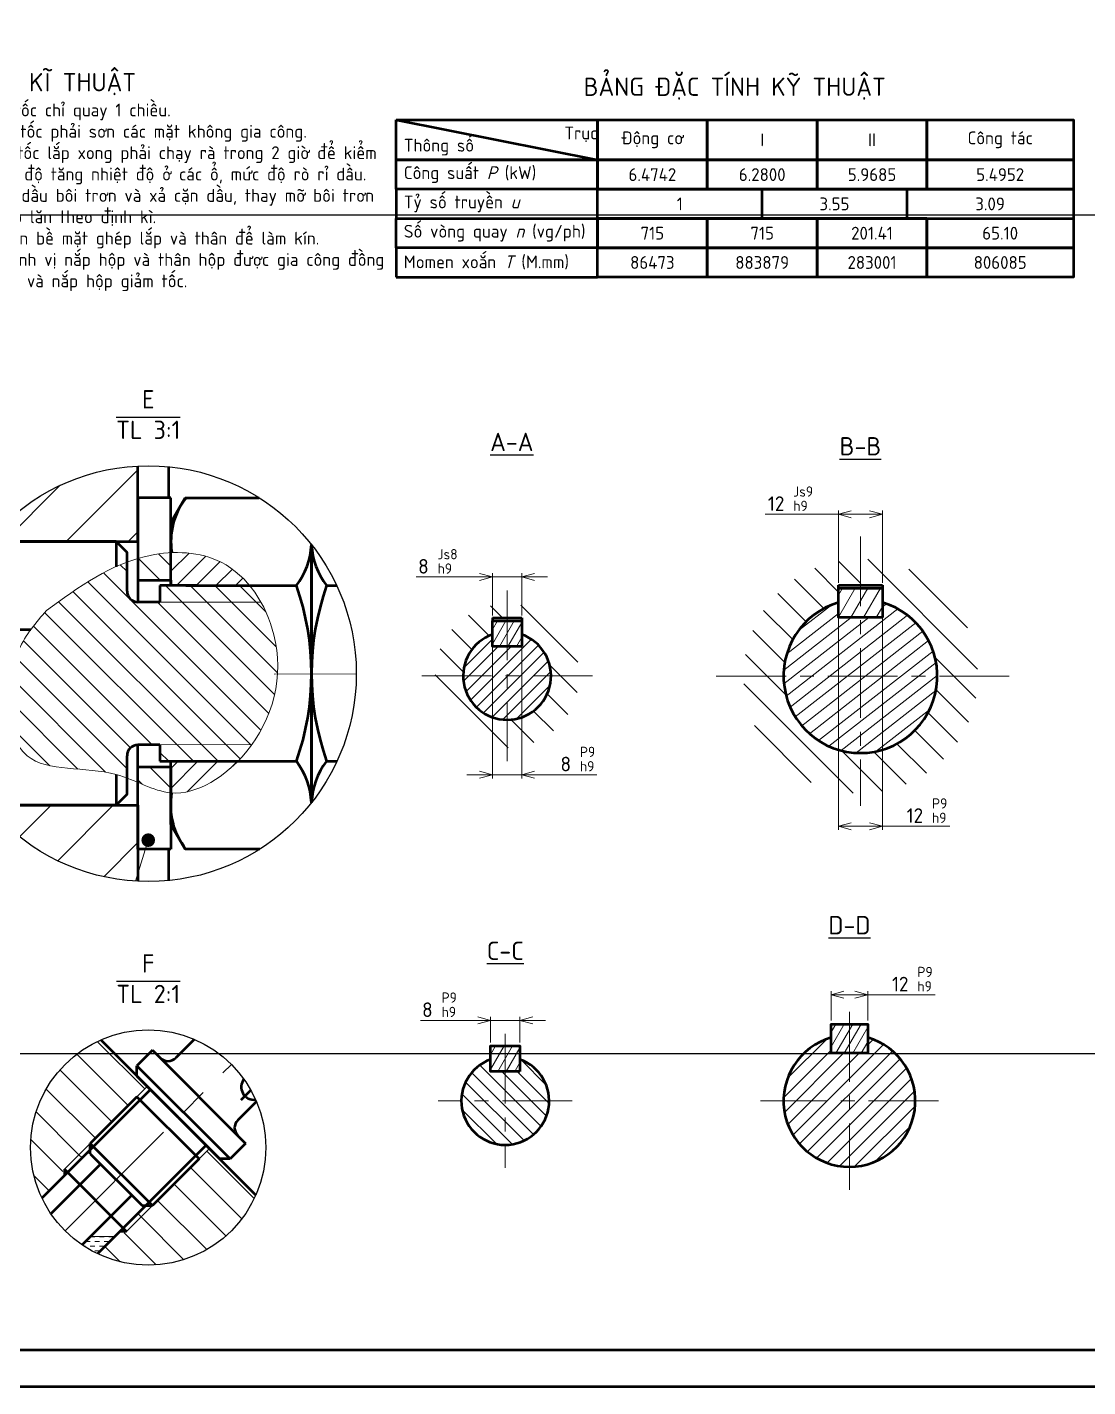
# Model space of a CAD drawing. Header units: millimetres. Extents: x 3015 to 4204, y 10565 to 11406.
# Drawn here: x 3715.6 to 4005.3, y 10564.7 to 10936 of the extents above; entities that cross this region are included whole.
import ezdxf
from ezdxf.enums import TextEntityAlignment as Align

# ---------------------------------------------------------------- set-up
doc = ezdxf.new("R2010")
doc.units = ezdxf.units.MM
doc.header["$LTSCALE"] = 0.6
doc.header["$PDSIZE"] = 2
for name, pattern in [('Amconstr', [9999, 9999, 0]), ('CENTER', [50.8, 31.75, -6.35, 6.35, -6.35]), ('HIDDEN', [9.525, 6.35, -3.175])]:
    doc.linetypes.add(name, pattern=pattern)
for name, color, linetype, lineweight in [('AM_0', 7, 'Continuous', 50), ('AM_4', 3, 'Continuous', 15), ('AM_5', 3, 'Continuous', 18), ('center', 1, 'CENTER', 15), ('dam', 7, 'Continuous', 50), ('dim', 3, 'Continuous', 15), ('hatch', 3, 'Continuous', 15), ('khuat', 7, 'HIDDEN', 20), ('manh', 1, 'Continuous', 15), ('text', 7, 'Continuous', 25)]:
    doc.layers.add(name, color=color, linetype=linetype, lineweight=lineweight)
doc.layers.add('AM_12', color=7, linetype='Continuous', lineweight=50, plot=False)
doc.layers.add('AM_CL', color=1, linetype='Amconstr', lineweight=25, plot=False)
doc.styles.add('TCVN', font='')
doc.styles.get('TCVN').set_extended_font_data('TCVN 7284')
doc.dimstyles.new('AM_ISO$0', dxfattribs={"dimtxt": 3.5, "dimasz": 3.5, "dimexe": 1, "dimexo": 1, "dimgap": 1, "dimtad": 1, "dimdsep": 46, "dimtxsty": 'TCVN', "dimblk": 'OPEN30', "dimcen": 1, "dimclrd": 3, "dimclre": 3, "dimclrt": 2, "dimazin": 2, "dimtp": 0.1, "dimtm": 0.1, "dimtfac": 0.71, "dimtmove": 0, "dimatfit": 3, "dimldrblk": 'OPEN30', "dimfxl": 1, "dimtfill": 1, "dimlwd": 18, "dimlwe": 18, "dimarcsym": 1})

# ---------------------------------------------------------------- blocks, each defined once
blk = doc.blocks.new('_Open30')
at = {"color": 0, "linetype": 'ByBlock', "lineweight": -2}
for p, q in [((-1, 0.27), (0, 0)), ((0, 0), (-1, -0.27)), ((0, 0), (-1, 0))]:
    blk.add_line(p, q, dxfattribs=at)
blk = doc.blocks.new('*D27')
at = {"layer": 'Defpoints', "color": 0, "transparency": 16777216}
for p in [(3937.23, 10778.91), (3949.23, 10778.91), (3949.23, 10717.79)]:
    blk.add_point(p, dxfattribs=at)
at = {"layer": 'dim', "color": 3, "lineweight": 18, "transparency": 16777216}
for p, q in [((3937.23, 10777.91), (3937.23, 10716.79)), ((3949.23, 10777.91), (3949.23, 10716.79)), ((3940.73, 10717.79), (3945.73, 10717.79)), ((3949.23, 10717.79), (3967.62, 10717.79))]:
    blk.add_line(p, q, dxfattribs=at)
at = {"layer": 'dim', "color": 3, "lineweight": 18, "transparency": 16777216, "xscale": 3.5, "yscale": 3.5, "zscale": 3.5, "rotation": 180}
blk.add_blockref('_Open30', (3937.23, 10717.79), dxfattribs=at)
at = {"layer": 'dim', "color": 3, "lineweight": 18, "transparency": 16777216, "xscale": 3.5, "yscale": 3.5, "zscale": 3.5}
blk.add_blockref('_Open30', (3949.23, 10717.79), dxfattribs=at)
at = {"layer": 'dim', "transparency": 16777216, "insert": (3961.4, 10722.05), "char_height": 4, "attachment_point": 5, "style": 'TCVN', "bg_fill": 3, "box_fill_scale": 1.1, "bg_fill_color": 256, "bg_fill_true_color": 13158600, "bg_fill_transparency": 0}
blk.add_mtext('12 {\\H0.7x;\\SP9^ h9;}', dxfattribs=at)
blk = doc.blocks.new('*D28')
at = {"layer": 'Defpoints', "color": 0, "transparency": 16777216}
for p in [(3937.23, 10802.99), (3937.23, 10783.29), (3949.23, 10783.29)]:
    blk.add_point(p, dxfattribs=at)
at = {"layer": 'dim', "color": 3, "lineweight": 18, "transparency": 16777216}
for p, q in [((3937.23, 10802.99), (3917.2, 10802.99)), ((3937.23, 10784.29), (3937.23, 10803.99)), ((3945.73, 10802.99), (3940.73, 10802.99)), ((3949.23, 10784.29), (3949.23, 10803.99))]:
    blk.add_line(p, q, dxfattribs=at)
at = {"layer": 'dim', "color": 3, "lineweight": 18, "transparency": 16777216, "xscale": 3.5, "yscale": 3.5, "zscale": 3.5, "rotation": 180}
blk.add_blockref('_Open30', (3937.23, 10802.99), dxfattribs=at)
at = {"layer": 'dim', "color": 3, "lineweight": 18, "transparency": 16777216, "xscale": 3.5, "yscale": 3.5, "zscale": 3.5}
blk.add_blockref('_Open30', (3949.23, 10802.99), dxfattribs=at)
at = {"layer": 'dim', "transparency": 16777216, "insert": (3924.12, 10807.25), "char_height": 4, "attachment_point": 5, "style": 'TCVN', "bg_fill": 3, "box_fill_scale": 1.1, "bg_fill_color": 256, "bg_fill_true_color": 13158600, "bg_fill_transparency": 0}
blk.add_mtext('12 {\\H0.7x;\\SJs9^ h9;}', dxfattribs=at)
blk = doc.blocks.new('*D32')
at = {"layer": 'Defpoints', "color": 0, "transparency": 16777216}
for p in [(3850.22, 10664.76), (3842.22, 10657.76), (3850.22, 10657.76)]:
    blk.add_point(p, dxfattribs=at)
at = {"layer": 'dim', "color": 3, "lineweight": 18, "transparency": 16777216}
for p, q in [((3842.22, 10658.76), (3842.22, 10665.76)), ((3850.22, 10658.76), (3850.22, 10665.76)), ((3838.72, 10664.76), (3823.04, 10664.76)), ((3850.22, 10664.76), (3842.22, 10664.76)), ((3853.72, 10664.76), (3857.22, 10664.76))]:
    blk.add_line(p, q, dxfattribs=at)
at = {"layer": 'dim', "color": 3, "lineweight": 18, "transparency": 16777216, "xscale": 3.5, "yscale": 3.5, "zscale": 3.5}
blk.add_blockref('_Open30', (3842.22, 10664.76), dxfattribs=at)
at = {"layer": 'dim', "color": 3, "lineweight": 18, "transparency": 16777216, "xscale": 3.5, "yscale": 3.5, "zscale": 3.5, "rotation": 180}
blk.add_blockref('_Open30', (3850.22, 10664.76), dxfattribs=at)
at = {"layer": 'dim', "transparency": 16777216, "insert": (3828.26, 10669.03), "char_height": 4, "attachment_point": 5, "style": 'TCVN', "bg_fill": 3, "box_fill_scale": 1.1, "bg_fill_color": 256, "bg_fill_true_color": 13158600, "bg_fill_transparency": 0}
blk.add_mtext('8 {\\H0.7x;\\SP9^ h9;}', dxfattribs=at)
blk = doc.blocks.new('*D33')
at = {"layer": 'Defpoints', "color": 0, "transparency": 16777216}
for p in [(3945.23, 10671.76), (3935.23, 10663.76), (3945.23, 10663.76)]:
    blk.add_point(p, dxfattribs=at)
at = {"layer": 'dim', "color": 3, "lineweight": 18, "transparency": 16777216}
for p, q in [((3935.23, 10664.76), (3935.23, 10672.76)), ((3945.23, 10664.76), (3945.23, 10672.76)), ((3938.73, 10671.76), (3941.73, 10671.76)), ((3945.23, 10671.76), (3963.62, 10671.76))]:
    blk.add_line(p, q, dxfattribs=at)
at = {"layer": 'dim', "color": 3, "lineweight": 18, "transparency": 16777216, "xscale": 3.5, "yscale": 3.5, "zscale": 3.5, "rotation": 180}
blk.add_blockref('_Open30', (3935.23, 10671.76), dxfattribs=at)
at = {"layer": 'dim', "color": 3, "lineweight": 18, "transparency": 16777216, "xscale": 3.5, "yscale": 3.5, "zscale": 3.5}
blk.add_blockref('_Open30', (3945.23, 10671.76), dxfattribs=at)
at = {"layer": 'dim', "transparency": 16777216, "insert": (3957.4, 10676.03), "char_height": 4, "attachment_point": 5, "style": 'TCVN', "bg_fill": 3, "box_fill_scale": 1.1, "bg_fill_color": 256, "bg_fill_true_color": 13158600, "bg_fill_transparency": 0}
blk.add_mtext('12 {\\H0.7x;\\SP9^ h9;}', dxfattribs=at)
blk = doc.blocks.new('*D38')
at = {"layer": 'Defpoints', "color": 0, "transparency": 16777216}
for p in [(3842.72, 10770.17), (3850.72, 10770.17), (3850.72, 10731.86)]:
    blk.add_point(p, dxfattribs=at)
at = {"layer": 'dim', "color": 3, "lineweight": 18, "transparency": 16777216}
for p, q in [((3842.72, 10769.17), (3842.72, 10730.86)), ((3850.72, 10769.17), (3850.72, 10730.86)), ((3839.22, 10731.86), (3835.72, 10731.86)), ((3842.72, 10731.86), (3850.72, 10731.86)), ((3854.22, 10731.86), (3871.27, 10731.86))]:
    blk.add_line(p, q, dxfattribs=at)
at = {"layer": 'dim', "color": 3, "lineweight": 18, "transparency": 16777216, "xscale": 3.5, "yscale": 3.5, "zscale": 3.5}
blk.add_blockref('_Open30', (3842.72, 10731.86), dxfattribs=at)
at = {"layer": 'dim', "color": 3, "lineweight": 18, "transparency": 16777216, "xscale": 3.5, "yscale": 3.5, "zscale": 3.5, "rotation": 180}
blk.add_blockref('_Open30', (3850.72, 10731.86), dxfattribs=at)
at = {"layer": 'dim', "transparency": 16777216, "insert": (3866.05, 10736.13), "char_height": 4, "attachment_point": 5, "style": 'TCVN', "bg_fill": 3, "box_fill_scale": 1.1, "bg_fill_color": 256, "bg_fill_true_color": 13158600, "bg_fill_transparency": 0}
blk.add_mtext('8 {\\H0.7x;\\SP9^ h9;}', dxfattribs=at)
blk = doc.blocks.new('*D39')
at = {"layer": 'Defpoints', "color": 0, "transparency": 16777216}
for p in [(3842.72, 10785.86), (3842.72, 10774.36), (3850.72, 10774.36)]:
    blk.add_point(p, dxfattribs=at)
at = {"layer": 'dim', "color": 3, "lineweight": 18, "transparency": 16777216}
for p, q in [((3839.22, 10785.86), (3821.9, 10785.86)), ((3842.72, 10775.36), (3842.72, 10786.86)), ((3850.72, 10785.86), (3842.72, 10785.86)), ((3850.72, 10775.36), (3850.72, 10786.86)), ((3854.22, 10785.86), (3857.72, 10785.86))]:
    blk.add_line(p, q, dxfattribs=at)
at = {"layer": 'dim', "color": 3, "lineweight": 18, "transparency": 16777216, "xscale": 3.5, "yscale": 3.5, "zscale": 3.5}
blk.add_blockref('_Open30', (3842.72, 10785.86), dxfattribs=at)
at = {"layer": 'dim', "color": 3, "lineweight": 18, "transparency": 16777216, "xscale": 3.5, "yscale": 3.5, "zscale": 3.5, "rotation": 180}
blk.add_blockref('_Open30', (3850.72, 10785.86), dxfattribs=at)
at = {"layer": 'dim', "transparency": 16777216, "insert": (3827.82, 10790.13), "char_height": 4, "attachment_point": 5, "style": 'TCVN', "bg_fill": 3, "box_fill_scale": 1.1, "bg_fill_color": 256, "bg_fill_true_color": 13158600, "bg_fill_transparency": 0}
blk.add_mtext('8 {\\H0.7x;\\SJs8^ h9;}', dxfattribs=at)
blk = doc.blocks.new('GENZOOZXU6EV6')
at = {"layer": 'AM_5', "ltscale": 0.5}
h = blk.add_hatch(dxfattribs=at)
h.set_pattern_fill('DASH', color=256, scale=0.2)
h.set_pattern_definition([(0, (-1874.34904, -5315.01195), (0.635, 0.635), [0.635, -0.635])])
h.paths.add_polyline_path([(-4.55, -12.15), (-7.91, -12.15), (-9.04, -13.28, 0.038338), (-6.91, -14.51)])
at = {"layer": 'hatch', "ltscale": 0.5, "true_color": 0xed1f24}
h = blk.add_hatch(dxfattribs=at)
h.set_pattern_fill('ANSI31', color=240, angle=90)
h.set_pattern_definition([(135, (-3643.4397, -11067.0176), (-2.245064, -2.245064), [])])
h.paths.add_polyline_path([(-2.96, -11.45), (0.57, -7.91), (-0.31, -7.91), (-3.4, -11)])
edge = h.paths.add_edge_path()
edge.add_line((14.7, -6.48), (8.35, -0.13))
edge.add_line((8.35, -0.13), (-2.96, -11.45))
edge.add_line((-2.96, -11.45), (-5.06, -12.66))
edge.add_line((-5.06, -12.66), (-6.91, -14.51))
edge.add_arc((0, 0), 16.07, 244.5425, 336.2067)
h.paths.add_polyline_path([(-11.45, -2.96), (-11, -3.4), (-7.91, -0.31), (-7.91, 0.57)])
edge = h.paths.add_edge_path()
edge.add_line((-0.13, 8.35), (-6.48, 14.7))
edge.add_arc((0, 0), 16.07, 113.7933, 205.4575)
edge.add_line((-14.51, -6.91), (-12.66, -5.06))
edge.add_line((-12.66, -5.06), (-11.45, -2.96))
edge.add_line((-11.45, -2.96), (-0.13, 8.35))
at = {"layer": 'AM_12', "color": 4}
blk.add_line((12.7, 6.53), (14.02, 7.85), dxfattribs=at)
blk.add_arc((14.45, 8.28), 1.75, 142.2258, 277.3668, dxfattribs=at)
at = {"layer": 'center'}
blk.add_line((-11.36, -11.36), (11.36, 11.36), dxfattribs=at)
at = {"layer": 'dam'}
for p, q in [((-6.48, 14.7), (14.7, -6.48)), ((0.57, 13.3), (-1.55, 11.18)), ((0.57, 13.3), (13.3, 0.57)), ((6.3, 14.78), (3.76, 12.24)), ((-1.55, 9.77), (-1.55, 11.18)), ((-1.55, 11.18), (11.18, -1.55)), ((-1.55, 9.77), (9.77, -1.55)), ((0.31, 7.91), (-14.51, -6.91)), ((-1.1, 6.5), (0.31, 7.91)), ((-1.55, 6.94), (-7.91, 0.57)), ((-1.55, 6.94), (6.94, -1.55)), ((14.78, 6.3), (12.24, 3.76)), ((-7.91, -0.84), (-7.91, 0.57)), ((-7.91, 0.57), (0.57, -7.91)), ((7.91, 0.31), (-6.91, -14.51)), ((6.5, -1.1), (7.91, 0.31)), ((13.3, 0.57), (11.18, -1.55)), ((-7.91, -0.84), (-0.84, -7.91)), ((6.94, -1.55), (0.57, -7.91)), ((11.18, -1.55), (9.77, -1.55)), ((-6.5, -2.25), (-13.28, -9.04)), ((-6.5, -2.25), (-13.28, -9.04)), ((-11.45, -2.96), (-2.96, -11.45)), ((-11.45, -2.96), (-11.45, -3.84)), ((-2.25, -6.5), (-6.5, -2.25)), ((-2.25, -6.5), (-9.04, -13.28)), ((-9.04, -13.28), (-2.25, -6.5)), ((-0.84, -7.91), (0.57, -7.91)), ((-2.96, -11.45), (-3.84, -11.45))]:
    blk.add_line(p, q, dxfattribs=at)
for centre, start, end in [((2.7, 13.3), 225, 315), ((13.3, 2.7), 135, 225)]:
    blk.add_arc(centre, 1.5, start, end, dxfattribs=at)
at = {"layer": 'khuat'}
blk.add_line((-4.55, -12.15), (-7.91, -12.15), dxfattribs=at)
at = {"layer": 'manh'}
for p, q in [((-0.13, 8.35), (-11.45, -2.96)), ((-1.55, 6.94), (-0.13, 8.35)), ((-1.1, 6.5), (-7.91, -0.31)), ((-1.1, 6.5), (-7.91, -0.31)), ((8.35, -0.13), (-2.96, -11.45)), ((6.5, -1.1), (-0.31, -7.91)), ((6.94, -1.55), (8.35, -0.13))]:
    blk.add_line(p, q, dxfattribs=at)
blk = doc.blocks.new('GENZOOB7XAGV6')
at = {"layer": 'hatch'}
h = blk.add_hatch(dxfattribs=at)
h.set_pattern_fill('_USER', color=256, scale=4, angle=45, pattern_type=0)
h.set_pattern_definition([(45, (-3339.7386, -10769.6836), (-2.8284271, 2.8284271), [])])
edge = h.paths.add_edge_path()
edge.add_line((-0.95, -18.9), (-0.95, -17.7))
edge.add_line((-0.95, -17.7), (-0.95, -11.98))
edge.add_line((-0.95, -11.98), (-10.5, -11.98))
edge.add_line((-10.5, -11.98), (-14.66, -11.98))
edge.add_arc((0, 0), 18.93, 219.2559, 267.1138)
edge = h.paths.add_edge_path()
edge.add_line((-0.95, 12.02), (-0.95, 17.38))
edge.add_line((-0.95, 17.38), (-0.95, 18.9))
edge.add_arc((0, 0), 18.93, 92.8862, 140.5683)
edge.add_line((-14.62, 12.02), (-10.18, 12.02))
edge.add_line((-10.18, 12.02), (-0.95, 12.02))
h = blk.add_hatch(dxfattribs=at)
h.set_pattern_fill('ANSI31', color=256, scale=0.5, angle=90)
h.set_pattern_definition([(135, (-3339.7386, -10769.6836), (-1.12253202, -1.12253202), [])])
edge = h.paths.add_edge_path()
edge.add_spline(control_points=[(11.74, -0.04), (11.82, 1.15), (11.62, 3.41), (10.76, 5.59), (10.24, 6.52)], knot_values=[22.293443, 22.293443, 22.293443, 22.293443, 25.799314, 28.866939, 28.866939, 28.866939, 28.866939], degree=3, periodic=0)
edge.add_spline(control_points=[(10.24, 6.52), (9.94, 7.05), (9.59, 7.56), (9.21, 8.02)], knot_values=[20.541589, 20.541589, 20.541589, 20.541589, 22.293443, 22.293443, 22.293443, 22.293443], degree=3, periodic=0)
edge.add_line((9.21, 8.02), (3.42, 8.02))
edge.add_line((3.42, 8.02), (1.05, 8.02))
edge.add_line((1.05, 8.02), (1.05, 6.52))
edge.add_line((1.05, 6.52), (-0.95, 6.52))
edge.add_arc((-0.95, 7.52), 1, 180, 270, ccw=False)
edge.add_line((-1.95, 7.52), (-1.95, 10.16))
edge.add_spline(control_points=[(-1.95, 10.16), (-2.29, 10.03), (-2.62, 9.9), (-2.95, 9.75)], knot_values=[7.426891, 7.426891, 7.426891, 7.426891, 8.510923, 8.510923, 8.510923, 8.510923], degree=3, periodic=0)
edge.add_spline(control_points=[(-2.95, 9.75), (-5.2, 8.73), (-7.24, 7.24), (-9.29, 5.74)], knot_values=[0, 0, 0, 0, 7.426891, 7.426891, 7.426891, 7.426891], degree=3, periodic=0)
edge.add_spline(control_points=[(-9.29, 5.74), (-10.22, 4.66), (-11.59, 3.07), (-12.33, 0.78), (-12.5, 0.02)], knot_values=[65.291994, 65.291994, 65.291994, 65.291994, 69.672185, 71.7007, 71.7007, 71.7007, 71.7007], degree=3, periodic=0)
edge.add_spline(control_points=[(-12.5, 0.02), (-13.12, -2.81), (-12.35, -9.57), (-5.76, -8.41), (-2.93, -9.18)], knot_values=[49.377218, 49.377218, 49.377218, 49.377218, 57.000643, 65.291994, 65.291994, 65.291994, 65.291994], degree=3, periodic=0)
edge.add_spline(control_points=[(-2.93, -9.18), (-2.6, -9.27), (-2.27, -9.38), (-1.95, -9.5)], knot_values=[48.395623, 48.395623, 48.395623, 48.395623, 49.377218, 49.377218, 49.377218, 49.377218], degree=3, periodic=0)
edge.add_line((-1.95, -9.5), (-1.95, -7.48))
edge.add_arc((-0.95, -7.48), 1, 90, 180, ccw=False)
edge.add_line((-0.95, -6.48), (1.05, -6.48))
edge.add_line((1.05, -6.48), (1.05, -7.98))
edge.add_line((1.05, -7.98), (8.14, -7.98))
edge.add_spline(control_points=[(8.14, -7.98), (8.39, -7.73), (10.47, -5.43), (11.59, -2.61), (11.74, -0.04)], knot_values=[28.866939, 28.866939, 28.866939, 28.866939, 29.809046, 37.3627, 37.3627, 37.3627, 37.3627], degree=3, periodic=0)
edge = h.paths.add_edge_path()
edge.add_line((2.05, -10.85), (2.05, -8.48))
edge.add_line((2.05, -8.48), (-0.95, -8.48))
edge.add_line((-0.95, -8.48), (-0.95, -9.9))
edge.add_spline(control_points=[(-0.95, -9.9), (0.06, -10.33), (1.04, -10.76), (2.05, -10.85)], knot_values=[44.122899, 44.122899, 44.122899, 44.122899, 47.354314, 47.354314, 47.354314, 47.354314], degree=3, periodic=0)
edge = h.paths.add_edge_path()
edge.add_line((2.05, 8.52), (2.05, 11.01))
edge.add_spline(control_points=[(2.05, 11.01), (1.41, 10.98), (0.38, 10.85), (-0.59, 10.6), (-0.95, 10.5)], knot_values=[9.565891, 9.565891, 9.565891, 9.565891, 11.425751, 12.555835, 12.555835, 12.555835, 12.555835], degree=3, periodic=0)
edge.add_line((-0.95, 10.5), (-0.95, 8.52))
edge.add_line((-0.95, 8.52), (2.05, 8.52))
h = blk.add_hatch(dxfattribs=at)
h.set_pattern_fill('ANSI31', color=256, scale=0.4)
h.set_pattern_definition([(45, (-3339.7386, -10769.6836), (-0.89802561, 0.89802561), [])])
edge = h.paths.add_edge_path()
edge.add_spline(control_points=[(9.21, 8.02), (8.49, 8.91), (6.41, 10.67), (3.64, 11.09), (2.05, 11.01)], knot_values=[12.555835, 12.555835, 12.555835, 12.555835, 15.889736, 20.541589, 20.541589, 20.541589, 20.541589], degree=3, periodic=0)
edge.add_line((2.05, 11.01), (2.05, 8.02))
edge.add_line((2.05, 8.02), (4.42, 8.02))
edge.add_line((4.42, 8.02), (9.21, 8.02))
edge = h.paths.add_edge_path()
edge.add_spline(control_points=[(2.14, -10.86), (4.22, -11), (6.44, -9.72), (8.14, -7.98)], knot_values=[37.3627, 37.3627, 37.3627, 37.3627, 44.019413, 44.019413, 44.019413, 44.019413], degree=3, periodic=0)
edge.add_line((8.14, -7.98), (2.05, -7.98))
edge.add_line((2.05, -7.98), (2.05, -8.48))
edge.add_line((2.05, -8.48), (2.05, -10.85))
edge.add_spline(control_points=[(2.05, -10.85), (2.08, -10.85), (2.11, -10.86), (2.14, -10.86)], knot_values=[44.019413, 44.019413, 44.019413, 44.019413, 44.122899, 44.122899, 44.122899, 44.122899], degree=3, periodic=0)
at = {"layer": 'center'}
blk.add_line((-12.49, 0.02), (-18.93, 0.02), dxfattribs=at)
at = {"layer": 'center', "ltscale": 0.5}
blk.add_line((18.93, -0.02), (11.45, -0.04), dxfattribs=at)
at = {"layer": 'dam'}
for p, q in [((-0.95, 12.02), (-0.95, 18.9)), ((1.84, 18.84), (1.84, 16.02)), ((2.05, 13.77), (3.35, 16.02)), ((3.35, 16.02), (10.08, 16.02)), ((2.05, 8.02), (2.05, 13.77)), ((-2.95, 12.02), (-14.62, 12.02)), ((-14.62, 12.02), (-0.95, 12.02)), ((-2.95, 12.02), (-2.95, 9.73)), ((14.85, 11.74), (14.85, -11.74)), ((14.85, -11.74), (14.85, 11.74)), ((-0.95, 8.52), (-0.95, 6.52)), ((1.05, 8.02), (1.05, 6.52)), ((3.42, 8.02), (13.47, 8.02)), ((16.22, 8.02), (17.14, 8.02)), ((1.05, -6.48), (1.05, -7.98)), ((1.05, -7.98), (13.47, -7.98)), ((2.05, -13.72), (2.05, -7.98)), ((16.22, -7.98), (17.17, -7.98)), ((-2.93, -9.52), (-2.95, -11.98)), ((-2.93, -9.18), (-2.93, -9.52)), ((-2.95, -11.98), (-14.66, -11.98)), ((-14.66, -11.98), (-0.95, -11.98)), ((-0.95, -11.98), (-0.95, -18.9)), ((2.05, -13.72), (3.35, -15.98)), ((1.84, -15.98), (1.84, -18.84)), ((10.15, -15.98), (3.35, -15.98))]:
    blk.add_line(p, q, dxfattribs=at)
at = {"layer": 'dam', "ltscale": 0.5}
for p, q in [((-0.95, 16.02), (-0.95, 11.02)), ((-1.95, 7.52), (-1.95, 10.73)), ((4.42, 8.02), (1.05, 8.02)), ((2.05, 8.52), (2.05, 8.02)), ((1.05, 6.52), (-0.95, 6.52)), ((-18.5, 4.02), (-10.7, 4.02)), ((-18.51, -3.98), (-12.7, -3.98)), ((-0.95, -8.48), (-0.95, -6.48)), ((1.05, -6.48), (-0.95, -6.48)), ((-1.95, -10.98), (-1.95, -7.48)), ((2.05, -8.48), (2.05, -7.98)), ((-1.95, -10.98), (-2.95, -11.98))]:
    blk.add_line(p, q, dxfattribs=at)
at = {"layer": 'dam'}
for points in [[(2.05, 16.02), (-0.95, 16.02), (-0.95, 8.52), (2.05, 8.52)], [(2.05, -15.98), (-0.95, -15.98), (-0.95, -8.48), (2.05, -8.48)]]:
    blk.add_lwpolyline(points, close=True, dxfattribs=at)
for points in [[(-1.95, 10.73), (-1.95, 11.02), (-2.95, 12.02), (-2.95, 12.02)], [(-0.95, -10.98), (-0.95, -7.48)]]:
    blk.add_lwpolyline(points, dxfattribs=at)
blk.add_lwpolyline([(3.42, -15.98, -0.211532), (2.14, -10.86, -0.211532)], format="xyb", dxfattribs=at)
for centre, radius, start, end in [((8.56, 12.02), 6.51, 142.1211, 188.8003), ((8.33, 12.02), 6.51, 322.1211, 357.5873), ((21.36, 12.02), 6.51, 182.5487, 217.8789), ((-9.15, 0.02), 24, 340.5288, 19.4712), ((38.85, 0.02), 24, 160.5288, 199.4712), ((8.33, -11.98), 6.51, 2.0357, 37.8789), ((21.36, -11.98), 6.51, 142.1211, 177.8683)]:
    blk.add_arc(centre, radius, start, end, dxfattribs=at)
at = {"layer": 'dam', "ltscale": 0.5}
for centre, start, end in [((-0.95, 7.52), 180, 270), ((-0.95, -7.48), 90, 180)]:
    blk.add_arc(centre, 1, start, end, dxfattribs=at)
at = {"layer": 'hatch'}
blk.add_spline([(-9.29, 5.74), (0.15, 10.77), (6.63, 10.14), (11.42, 3.54), (8.84, -7.21), (2.05, -10.85), (-2.93, -9.18), (-11.05, -7.47), (-11.8, 2.16), (-9.29, 5.74)], degree=3, dxfattribs=at)
at = {"layer": 'manh'}
for p, q in [((1.05, 6.52), (10.24, 6.52)), ((1.05, -6.48), (9.44, -6.44))]:
    blk.add_line(p, q, dxfattribs=at)

msp = doc.modelspace()

# ---------------------------------------------------------------- hatches: boundary and pattern name
at = {"layer": 'AM_5'}
h = msp.add_hatch(color=3, dxfattribs=at)
edge = h.paths.add_edge_path(flags=0)
edge.add_arc((3748.709, 10713.985), 1.875, 0, 360)
at = {"layer": 'hatch'}
h = msp.add_hatch(dxfattribs=at)
h.set_pattern_fill('_USER', color=256, scale=6, angle=135, pattern_type=0)
h.set_pattern_definition([(135, (28.98, -74.402), (-4.2426407, -4.2426407), [])])
h.paths.add_polyline_path([(3937.228, 10778.913), (3937.228, 10782.788), (3937.228, 10784.088), (3943.228, 10784.088), (3943.228, 10790.788, 0.4134827), (3911.308, 10758.788), (3922.228, 10758.788, -0.3316793)])
h.paths.add_polyline_path([(3943.228, 10790.788), (3943.228, 10784.088), (3949.228, 10784.088), (3949.228, 10782.788), (3949.228, 10778.913, -0.3316793), (3964.228, 10758.788), (3975.308, 10758.788, 0.4149448)])
h.paths.add_polyline_path([(3975.308, 10758.788), (3964.228, 10758.788, -0.4142136), (3943.228, 10737.788), (3943.228, 10726.788, 0.4149448)])
h.paths.add_polyline_path([(3922.228, 10758.788), (3911.308, 10758.788, 0.4134827), (3943.228, 10726.788), (3943.228, 10737.788, -0.4142136)])
h = msp.add_hatch(dxfattribs=at)
h.set_pattern_fill('_USER', color=256, scale=3, angle=60, pattern_type=0)
h.set_pattern_definition([(60, (28.98, -74.4018), (-2.5980762, 1.5), [])])
h.paths.add_polyline_path([(3949.228, 10774.788), (3937.228, 10774.788), (3937.228, 10782.788), (3949.228, 10782.788)])
h = msp.add_hatch(dxfattribs=at)
h.set_pattern_fill('_USER', color=256, scale=6, angle=135, pattern_type=0)
h.set_pattern_definition([(135, (0, 0), (-4.2426407, -4.2426407), [])])
h.paths.add_polyline_path([(3846.724, 10778.526), (3846.724, 10774.661), (3850.724, 10774.661), (3850.724, 10773.861), (3850.724, 10770.175, -0.3178372), (3858.724, 10758.861), (3866.388, 10758.861, 0.4142136)])
h.paths.add_polyline_path([(3842.724, 10773.861), (3842.724, 10774.661), (3846.724, 10774.661), (3846.724, 10778.526, 0.4142136), (3827.059, 10758.861), (3834.724, 10758.861, -0.3178372), (3842.724, 10770.175)])
h.paths.add_polyline_path([(3866.388, 10758.861), (3858.724, 10758.861, -0.4142136), (3846.724, 10746.861), (3846.724, 10739.196, 0.4142136)])
h.paths.add_polyline_path([(3834.724, 10758.861), (3827.059, 10758.861, 0.4142136), (3846.724, 10739.196), (3846.724, 10746.861, -0.4142136)])
h = msp.add_hatch(dxfattribs=at)
h.set_pattern_fill('_USER', color=256, scale=3, angle=38, pattern_type=0)
h.set_pattern_definition([(38, (28.98, -74.4018), (-1.8469844, 2.36403226), [])])
h.paths.add_polyline_path([(3949.228, 10778.913), (3949.228, 10774.788), (3937.228, 10774.788), (3937.228, 10778.913, 6.854102)])
h = msp.add_hatch(dxfattribs=at)
h.set_pattern_fill('_USER', color=256, scale=2, angle=60, pattern_type=0)
h.set_pattern_definition([(60, (349.4501, 377.0242), (-1.7320508, 1), [])])
h.paths.add_polyline_path([(3850.724, 10766.861), (3842.724, 10766.861), (3842.724, 10773.861), (3850.724, 10773.861)])
h = msp.add_hatch(dxfattribs=at)
h.set_pattern_fill('_USER', color=256, scale=2.5, angle=225, pattern_type=0)
h.set_pattern_definition([(225, (0, 0), (1.76776695, -1.76776695), [])])
h.paths.add_polyline_path([(3850.724, 10770.175), (3850.724, 10766.861), (3842.724, 10766.861), (3842.724, 10770.175, 5.8284271)])
h = msp.add_hatch(dxfattribs=at)
h.set_pattern_fill('_USER', color=256, scale=2, angle=60, pattern_type=0)
h.set_pattern_definition([(60, (225.955, 260.9275), (-1.7320508, 1), [])])
h.paths.add_polyline_path([(3945.228, 10655.764), (3935.228, 10655.764), (3935.228, 10663.764), (3945.228, 10663.764)])
h = msp.add_hatch(dxfattribs=at)
h.set_pattern_fill('_USER', color=256, scale=2, angle=60, pattern_type=0)
h.set_pattern_definition([(60, (191.9499, 260.9275), (-1.7320508, 1), [])])
h.paths.add_polyline_path([(3850.223, 10650.764), (3842.223, 10650.764), (3842.223, 10657.764), (3850.223, 10657.764)])
h = msp.add_hatch(dxfattribs=at)
h.set_pattern_fill('_USER', color=256, scale=3, angle=45, pattern_type=0)
h.set_pattern_definition([(45, (225.955, 260.9275), (-2.12132034, 2.12132034), [])])
h.paths.add_polyline_path([(3945.228, 10660.056), (3945.228, 10655.764), (3935.228, 10655.764), (3935.228, 10660.056, 7.0583233)])
h = msp.add_hatch(dxfattribs=at)
h.set_pattern_fill('_USER', color=256, scale=3, angle=135, pattern_type=0)
h.set_pattern_definition([(135, (191.95, 260.9275), (-2.12132034, -2.12132034), [])])
h.paths.add_polyline_path([(3850.223, 10654.078), (3850.223, 10650.764), (3842.223, 10650.764), (3842.223, 10654.078, 5.8284271)])

# ---------------------------------------------------------------- linework, layer by layer
at = {"layer": 'AM_0'}
msp.add_lwpolyline([(3015.272, 10564.681), (3015.272, 11405.681), (4204.272, 11405.681), (4204.272, 10564.681)], close=True, dxfattribs=at)
at = {"layer": 'AM_4', "color": 3, "linetype": 'Continuous', "lineweight": 25}
for centre, radius in [((3748.758, 10759.462), 56.785), ((3748.698, 10630.024), 32.137), ((3748.698, 10630.024), 32.137)]:
    msp.add_circle(centre, radius, dxfattribs=at)
at = {"layer": 'AM_5', "color": 3, "linetype": 'Continuous'}
msp.add_line((3748.709, 10713.985), (3745.234, 10702.787), dxfattribs=at)
at = {"layer": 'AM_CL'}
for p in [(3297.577, 10884.73), (3400.502, 10655.682)]:
    msp.add_xline(p, (1, 0), dxfattribs=at)
at = {"layer": 'center'}
for p, q in [((3864.523, 10642.764), (3827.923, 10642.764)), ((3964.528, 10642.764), (3915.928, 10642.764))]:
    msp.add_line(p, q, dxfattribs=at)
at = {"layer": 'dam'}
for p, q in [((3816.398, 10910.759), (3871.398, 10899.759)), ((3916.398, 10883.759), (3916.398, 10891.759)), ((3955.874, 10891.759), (3955.874, 10883.759)), ((4001.398, 10891.759), (4001.398, 10883.759))]:
    msp.add_line(p, q, dxfattribs=at)
for points in [[(3025.272, 10574.681), (3025.272, 11395.681), (4194.272, 11395.681), (4194.272, 10574.681)], [(3816.398, 10910.759), (3871.398, 10910.759), (3871.398, 10899.759), (3816.398, 10899.759)], [(3871.398, 10910.759), (3901.398, 10910.759), (3901.398, 10899.759), (3871.398, 10899.759)], [(3901.398, 10910.759), (3931.398, 10910.759), (3931.398, 10899.759), (3901.398, 10899.759)], [(3931.398, 10910.759), (3961.398, 10910.759), (3961.398, 10899.759), (3931.398, 10899.759)], [(3961.398, 10910.759), (4001.398, 10910.759), (4001.398, 10899.759), (3961.398, 10899.759)], [(3816.398, 10899.759), (3871.398, 10899.759), (3871.398, 10891.759), (3816.398, 10891.759)], [(3871.398, 10899.759), (3901.398, 10899.759), (3901.398, 10891.759), (3871.398, 10891.759)], [(3901.398, 10899.759), (3931.398, 10899.759), (3931.398, 10891.759), (3901.398, 10891.759)], [(3931.398, 10899.759), (3961.398, 10899.759), (3961.398, 10891.759), (3931.398, 10891.759)], [(3961.398, 10899.759), (4001.398, 10899.759), (4001.398, 10891.759), (3961.398, 10891.759)], [(3816.398, 10883.759), (3871.398, 10883.759), (3871.398, 10891.759), (3816.398, 10891.759)], [(3816.398, 10883.759), (3871.398, 10883.759), (3871.398, 10875.759), (3816.398, 10875.759)], [(3871.398, 10883.759), (3901.398, 10883.759), (3901.398, 10875.759), (3871.398, 10875.759)], [(3901.398, 10883.759), (3931.398, 10883.759), (3931.398, 10875.759), (3901.398, 10875.759)], [(3931.398, 10883.759), (3961.398, 10883.759), (3961.398, 10875.759), (3931.398, 10875.759)], [(3961.398, 10883.759), (4001.398, 10883.759), (4001.398, 10875.759), (3961.398, 10875.759)], [(3816.398, 10867.759), (3871.398, 10867.759), (3871.398, 10875.759), (3816.398, 10875.759)], [(3871.398, 10875.759), (3901.398, 10875.759), (3901.398, 10867.759), (3871.398, 10867.759)], [(3901.398, 10875.759), (3931.398, 10875.759), (3931.398, 10867.759), (3901.398, 10867.759)], [(3931.398, 10875.759), (3961.398, 10875.759), (3961.398, 10867.759), (3931.398, 10867.759)], [(3961.398, 10875.759), (4001.398, 10875.759), (4001.398, 10867.759), (3961.398, 10867.759)], [(3949.228, 10774.788), (3937.228, 10774.788), (3937.228, 10782.788), (3949.228, 10782.788)], [(3850.724, 10766.861), (3842.724, 10766.861), (3842.724, 10773.861), (3850.724, 10773.861)], [(3945.228, 10655.764), (3935.228, 10655.764), (3935.228, 10663.764), (3945.228, 10663.764)], [(3850.223, 10650.764), (3842.223, 10650.764), (3842.223, 10657.764), (3850.223, 10657.764)]]:
    msp.add_lwpolyline(points, close=True, dxfattribs=at)
for points in [[(3901.398, 10883.759), (3871.398, 10883.759), (3871.398, 10891.759), (3901.398, 10891.759)], [(3901.398, 10891.759), (3931.398, 10891.759)], [(3931.398, 10891.759), (3961.398, 10891.759)], [(3961.398, 10891.759), (4001.398, 10891.759)], [(3931.398, 10883.759), (3901.398, 10883.759)], [(3961.398, 10883.759), (3931.398, 10883.759)], [(3937.228, 10782.788), (3937.228, 10783.592)], [(3937.228, 10783.592), (3949.228, 10783.592)], [(3949.228, 10783.592), (3949.228, 10782.788)], [(3842.724, 10774.661), (3850.724, 10774.661)]]:
    msp.add_lwpolyline(points, dxfattribs=at)
for centre, radius, start, end in [((3943.228, 10758.788), 21, 106.60155, 73.39845), ((3846.724, 10758.861), 12, 109.47122, 70.52878), ((3940.228, 10642.764), 18, 106.12762, 73.87238), ((3846.223, 10642.764), 12, 109.47122, 70.52878)]:
    msp.add_arc(centre, radius, start, end, dxfattribs=at)

# ---------------------------------------------------------------- block references
at = {"layer": 'AM_0'}
for name, p, xscale, yscale, zscale in [('GENZOOB7XAGV6', (3748.758, 10759.462), 3, 3, 3), ('GENZOOZXU6EV6', (3748.698, 10630.024), 2, 2, 2)]:
    msp.add_blockref(name, p, dxfattribs=dict(at, xscale=xscale, yscale=yscale, zscale=zscale))

# ---------------------------------------------------------------- texts
at = {"style": 'TCVN'}
msp.add_text('BẢNG ĐẶC TÍNH KỸ THUẬT', height=5, dxfattribs=at).set_placement((3908.898, 10915.759), align=Align.BOTTOM_CENTER)
at = {"layer": 'text', "color": 7, "style": 'TCVN'}
for s, p in [('%%UA-A', (3848.009, 10818.749)), ('%%UB-B', (3943.228, 10817.563)), ('%%UD-D', (3940.228, 10686.764)), ('%%UC-C', (3846.223, 10679.764))]:
    msp.add_text(s, height=5, dxfattribs=at).set_placement(p, align=Align.BOTTOM_CENTER)
at = {"layer": 'text', "color": 0, "linetype": 'ByBlock', "lineweight": 25, "insert": (3686.421, 10893.709), "char_height": 3.5, "width": 127.21814, "attachment_point": 4, "style": 'TCVN'}
msp.add_mtext('{\\H1.42857x;YÊU CẦU KĨ THUẬT\\P}1. Hộp giảm tốc chỉ quay 1 chiều.\\P2.{\\H0.8571x; \\H0.6667x; }Hộp giảm tốc phải sơn các mặt không gia công.\\P3. Hộp giảm tốc lắp xong phải chạy rà trong 2 giờ để kiểm tra tiếng ồn, độ tăng nhiệt độ ở các ổ, mức độ rò rỉ dầu. Sau đó thay dầu bôi trơn và xả cặn dầu, thay mỡ bôi trơn và thay mỡ ổ lăn theo định kì.\\P4. Bôi sơn lên bề mặt ghép lắp và thân để làm kín.\\P5. Lỗ chốt định vị nắp hộp và thân hộp được gia công đồng bộ theo thân và nắp hộp giảm tốc.', dxfattribs=at)
at = {"layer": 'text', "char_height": 3.5, "style": 'TCVN'}
for s, insert, width, attachment_point in [(' Thông số', (3816.398, 10903.259), 55, 4), ('Trục^I', (3871.398, 10906.759), 55, 6), ('Động cơ', (3886.398, 10905.259), 30, 5), ('I', (3916.398, 10905.259), 30, 5), ('II', (3946.398, 10905.259), 30, 5), ('Công tác', (3981.398, 10905.259), 40, 5), (' Công suất {\\fTCVN 7284|b0|i1|c0|p34;P} (kW)', (3816.398, 10895.759), 56, 4), ('6.4742', (3886.398, 10895.759), 30, 5), ('6.2800', (3916.398, 10895.759), 30, 5), ('5.9685', (3946.398, 10895.759), 30, 5), ('5.4952', (3981.398, 10895.759), 40, 5), (' Tỷ số truyền {\\fTCVN 7284|b0|i1|c0|p34;u}', (3816.398, 10887.759), 56, 4), ('\\A1;1', (3893.898, 10887.759), 45, 5), ('\\A1;3.55', (3936.136, 10887.759), 39.47624, 5), ('\\A1;3.09', (3978.636, 10887.759), 45.52376, 5), (' Số vòng quay {\\fTCVN 7284|b0|i1|c0|p34;n} (vg/ph)', (3816.398, 10879.759), 56, 4), ('715', (3886.398, 10879.759), 30, 5), ('715', (3916.398, 10879.759), 30, 5), ('201.41', (3946.398, 10879.759), 30, 5), ('65.10', (3981.398, 10879.759), 40, 5), (' Momen xoắn {\\fTCVN 7284|b0|i1|c0|p34;T} (M.mm)', (3816.398, 10871.759), 56, 4), ('86473', (3886.398, 10871.759), 30, 5), ('883879', (3916.398, 10871.759), 30, 5), ('283001', (3946.398, 10871.759), 30, 5), ('806085', (3981.398, 10871.759), 40, 5)]:
    msp.add_mtext(s, dxfattribs=dict(at, insert=insert, width=width, attachment_point=attachment_point))
at = {"layer": 'text', "ltscale": 0.5, "char_height": 5, "attachment_point": 5, "style": 'TCVN'}
for s, insert in [('{\\C0;E\\P\\OTL 3:1}', (3748.714, 10830.218)), ('{\\C0;F\\P\\OTL 2:1}', (3748.714, 10676.141))]:
    msp.add_mtext_dynamic_manual_height_columns(s, width=38.90942, gutter_width=25, heights=[0], dxfattribs=dict(at, insert=insert))

# ---------------------------------------------------------------- next in the draw order: dimensions: what is measured, and where the dimension line sits
at = {"layer": 'dim'}
for base, p1, p2, text, picture, middle in [((3937.228, 10802.986), (3949.228, 10783.292), (3937.228, 10783.292), '12 {\\H0.7x;\\SJs9^ h9;}', '*D28', (3924.122, 10802.986)), ((3842.724, 10785.861), (3850.724, 10774.361), (3842.724, 10774.361), '8 {\\H0.7x;\\SJs8^ h9;}', '*D39', (3827.821, 10785.861)), ((3949.228, 10717.788), (3937.228, 10778.913), (3949.228, 10778.913), '12 {\\H0.7x;\\SP9^ h9;}', '*D27', (3961.397, 10717.788)), ((3850.724, 10731.861), (3842.724, 10770.175), (3850.724, 10770.175), '<> {\\H0.7x;\\SP9^ h9;}', '*D38', (3866.049, 10731.861)), ((3945.228, 10671.764), (3935.228, 10663.764), (3945.228, 10663.764), '12 {\\H0.7x;\\SP9^ h9;}', '*D33', (3957.397, 10671.764)), ((3850.223, 10664.764), (3842.223, 10657.764), (3850.223, 10657.764), '8 {\\H0.7x;\\SP9^ h9;}', '*D32', (3828.258, 10664.764))]:
    dim = msp.add_linear_dim(base=base, p1=p1, p2=p2, text=text, dimstyle='AM_ISO$0', override={"dimtxt": 4, "dimdec": 0, "dimclrt": 256, "dimtix": 1}, dxfattribs=at)
    dim.commit()
    dim.dimension.update_dxf_attribs({"geometry": picture, "text_midpoint": middle, "dimtype": 160})

# ---------------------------------------------------------------- next in the draw order: linework, layer by layer
at = {"layer": 'center'}
for p, q in [((3943.228, 10796.934), (3943.228, 10723.399)), ((3846.724, 10782.161), (3846.724, 10735.561)), ((3823.424, 10758.861), (3870.024, 10758.861)), ((3983.877, 10758.788), (3902.74, 10758.788)), ((3940.228, 10667.064), (3940.228, 10618.464)), ((3846.223, 10661.064), (3846.223, 10624.464))]:
    msp.add_line(p, q, dxfattribs=at)
at = {"layer": 'dam'}
for p, q in [((3842.724, 10774.661), (3842.724, 10773.861)), ((3850.724, 10774.661), (3850.724, 10773.861))]:
    msp.add_line(p, q, dxfattribs=at)

doc.saveas('drawing.dxf')
